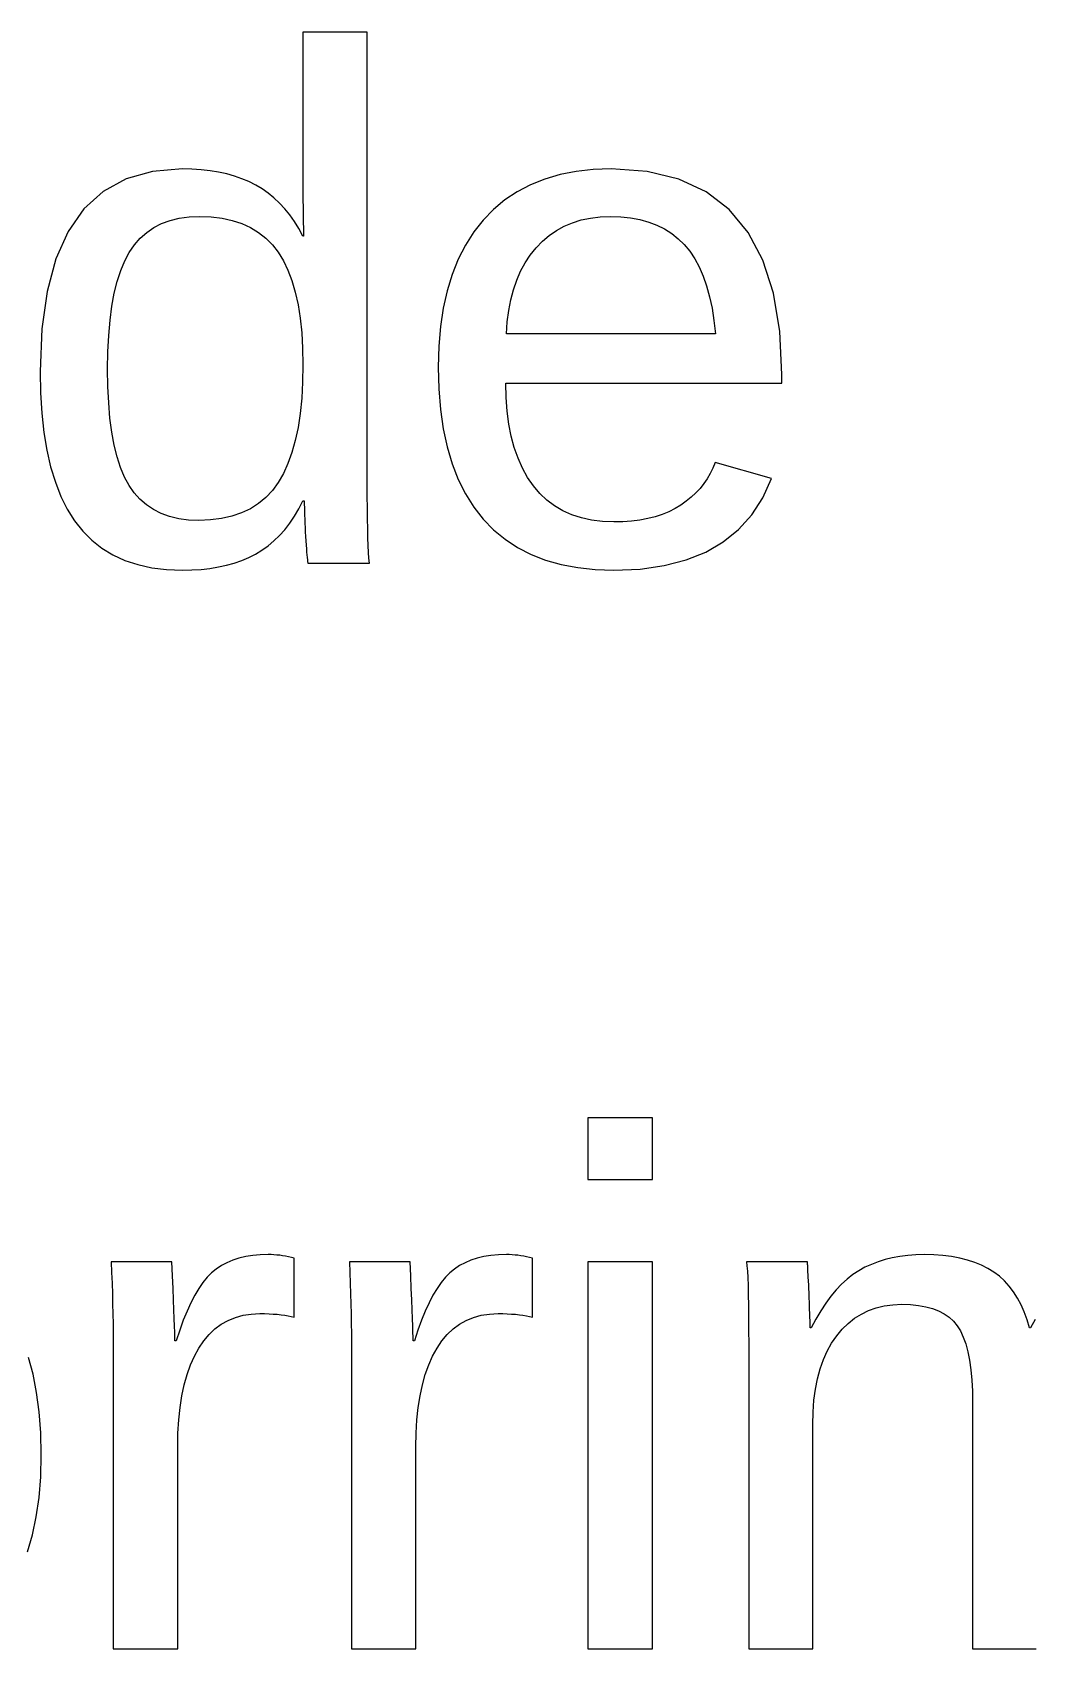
# Model space of a CAD drawing. Header units: metres. Extents: x 13 to 117, y 10 to 117.
# Drawn here: x 83.99 to 90.44, y 11 to 21.42 of the extents above; entities that cross this region are included whole.
import ezdxf

# ---------------------------------------------------------------- set-up
doc = ezdxf.new("R2010")
doc.units = ezdxf.units.M

msp = doc.modelspace()

# ---------------------------------------------------------------- linework, layer by layer
for p, q in [((86.1515, 21.4216), (85.7365, 21.4216)), ((85.7365, 21.4216), (85.7365, 20.3863)), ((86.1515, 18.5141), (86.1515, 21.4216)), ((84.9595, 20.5408), (84.7669, 20.5247)), ((85.0214, 20.5395), (84.9595, 20.5408)), ((85.0809, 20.5357), (85.0214, 20.5395)), ((85.1381, 20.5293), (85.0809, 20.5357)), ((87.6085, 20.5367), (87.4983, 20.5245)), ((87.7248, 20.5408), (87.6085, 20.5367)), ((87.9556, 20.5244), (87.7248, 20.5408)), ((84.597, 20.4763), (84.4497, 20.3958)), ((84.7669, 20.5247), (84.597, 20.4763)), ((85.1929, 20.5203), (85.1381, 20.5293)), ((85.2454, 20.5088), (85.1929, 20.5203)), ((85.2956, 20.4947), (85.2454, 20.5088)), ((85.3435, 20.478), (85.2956, 20.4947)), ((85.389, 20.4588), (85.3435, 20.478)), ((85.4321, 20.437), (85.389, 20.4588)), ((85.4733, 20.4124), (85.4321, 20.437)), ((87.2044, 20.439), (87.1187, 20.3942)), ((87.2963, 20.4756), (87.2044, 20.439)), ((87.3942, 20.5042), (87.2963, 20.4756)), ((87.4983, 20.5245), (87.3942, 20.5042)), ((88.1593, 20.4753), (87.9556, 20.5244)), ((88.3358, 20.3935), (88.1593, 20.4753)), ((84.4497, 20.3958), (84.3251, 20.283)), ((85.5125, 20.3849), (85.4733, 20.4124)), ((85.55, 20.3543), (85.5125, 20.3849)), ((85.5856, 20.3207), (85.55, 20.3543)), ((85.7365, 20.3863), (85.7411, 20.1073)), ((87.0391, 20.3413), (86.9656, 20.2803)), ((87.1187, 20.3942), (87.0391, 20.3413)), ((88.4852, 20.2789), (88.3358, 20.3935)), ((84.3251, 20.283), (84.2231, 20.138)), ((84.8805, 20.2084), (84.9394, 20.2227)), ((84.9394, 20.2227), (85.0027, 20.2313)), ((85.0027, 20.2313), (85.0702, 20.2341)), ((85.0702, 20.2341), (85.1452, 20.2313)), ((85.1452, 20.2313), (85.2156, 20.2227)), ((85.2156, 20.2227), (85.2813, 20.2085)), ((85.6195, 20.284), (85.5856, 20.3207)), ((85.6515, 20.2444), (85.6195, 20.284)), ((85.6816, 20.2017), (85.6515, 20.2444)), ((86.9656, 20.2803), (86.8982, 20.2111)), ((87.5305, 20.2117), (87.5899, 20.2242)), ((87.5899, 20.2242), (87.6523, 20.2316)), ((87.6523, 20.2316), (87.7179, 20.2341)), ((87.7179, 20.2341), (87.7853, 20.2319)), ((87.7853, 20.2319), (87.8491, 20.2252)), ((87.8491, 20.2252), (87.9093, 20.214)), ((88.6074, 20.1316), (88.4852, 20.2789)), ((84.2231, 20.138), (84.1438, 19.9608)), ((84.6877, 20.094), (84.7295, 20.1311)), ((84.7295, 20.1311), (84.7755, 20.1626)), ((84.7755, 20.1626), (84.8259, 20.1884)), ((84.8259, 20.1884), (84.8805, 20.2084)), ((85.2813, 20.2085), (85.3423, 20.1886)), ((85.3423, 20.1886), (85.3987, 20.163)), ((85.3987, 20.163), (85.4504, 20.1317)), ((85.4504, 20.1317), (85.4974, 20.0947)), ((85.71, 20.1561), (85.6816, 20.2017)), ((85.7365, 20.1073), (85.71, 20.1561)), ((86.8375, 20.1343), (86.7839, 20.0503)), ((86.8982, 20.2111), (86.8375, 20.1343)), ((87.3241, 20.1121), (87.371, 20.1445)), ((87.371, 20.1445), (87.4211, 20.1719)), ((87.4211, 20.1719), (87.4742, 20.1943)), ((87.4742, 20.1943), (87.5305, 20.2117)), ((87.9093, 20.214), (87.9659, 20.1984)), ((87.9659, 20.1984), (88.0189, 20.1783)), ((88.0189, 20.1783), (88.0683, 20.1537)), ((88.0683, 20.1537), (88.1142, 20.1246)), ((88.1142, 20.1246), (88.1565, 20.0911)), ((88.7024, 19.9516), (88.6074, 20.1316)), ((84.6171, 20.0024), (84.6503, 20.0511)), ((84.6503, 20.0511), (84.6877, 20.094)), ((85.4974, 20.0947), (85.5397, 20.052)), ((85.5397, 20.052), (85.5774, 20.0036)), ((85.7411, 20.1073), (85.7365, 20.1073)), ((86.7839, 20.0503), (86.7375, 19.9593)), ((87.2023, 19.9857), (87.2395, 20.0324)), ((87.2395, 20.0324), (87.2802, 20.0747)), ((87.2802, 20.0747), (87.3241, 20.1121)), ((88.1565, 20.0911), (88.1951, 20.0531)), ((88.1951, 20.0531), (88.2304, 20.0103)), ((88.2304, 20.0103), (88.2624, 19.9622)), ((84.1438, 19.9608), (84.0872, 19.7514)), ((84.562, 19.8851), (84.5878, 19.9474)), ((84.5878, 19.9474), (84.6171, 20.0024)), ((85.5774, 20.0036), (85.6108, 19.9491)), ((85.6108, 19.9491), (85.6403, 19.888)), ((86.7375, 19.9593), (86.6982, 19.8611)), ((87.14, 19.8811), (87.1691, 19.9353)), ((87.1691, 19.9353), (87.2023, 19.9857)), ((88.2624, 19.9622), (88.2912, 19.9088)), ((88.2912, 19.9088), (88.3168, 19.8501)), ((88.7703, 19.7388), (88.7024, 19.9516)), ((84.5207, 19.7393), (84.5396, 19.8158)), ((84.5396, 19.8158), (84.562, 19.8851)), ((85.6403, 19.888), (85.6658, 19.8204)), ((85.6658, 19.8204), (85.6874, 19.7463)), ((86.6982, 19.8611), (86.6661, 19.7558)), ((87.0937, 19.7616), (87.1148, 19.8232)), ((87.1148, 19.8232), (87.14, 19.8811)), ((88.3168, 19.8501), (88.339, 19.7862)), ((84.0872, 19.7514), (84.0532, 19.5097)), ((84.5052, 19.6557), (84.5207, 19.7393)), ((85.6874, 19.7463), (85.7051, 19.6656)), ((86.6661, 19.7558), (86.6411, 19.6434)), ((87.0766, 19.6963), (87.0937, 19.7616)), ((88.339, 19.7862), (88.3581, 19.7171)), ((88.3581, 19.7171), (88.3739, 19.6426)), ((88.811, 19.4933), (88.7703, 19.7388)), ((84.4931, 19.5649), (84.5052, 19.6557)), ((85.7051, 19.6656), (85.7188, 19.5783)), ((86.6411, 19.6434), (86.6232, 19.5239)), ((87.0544, 19.5544), (87.0634, 19.6272)), ((87.0634, 19.6272), (87.0766, 19.6963)), ((88.3739, 19.6426), (88.3864, 19.5629)), ((84.0532, 19.5097), (84.0419, 19.2358)), ((84.4845, 19.4669), (84.4931, 19.5649)), ((85.7188, 19.5783), (85.7287, 19.4845)), ((86.6232, 19.5239), (86.6125, 19.3972)), ((87.0493, 19.4779), (87.0544, 19.5544)), ((88.3864, 19.5629), (88.3957, 19.4779)), ((88.8246, 19.2151), (88.811, 19.4933)), ((84.4794, 19.3618), (84.4845, 19.4669)), ((85.7287, 19.4845), (85.7345, 19.3842)), ((85.7345, 19.3842), (85.7365, 19.2773)), ((86.6125, 19.3972), (86.6089, 19.2635)), ((88.3957, 19.4779), (87.0493, 19.4779)), ((84.4776, 19.2496), (84.4794, 19.3618)), ((84.0419, 19.2358), (84.0446, 19.0964)), ((84.4793, 19.137), (84.4776, 19.2496)), ((85.7365, 19.2773), (85.7345, 19.1664)), ((86.6089, 19.2635), (86.6125, 19.1229)), ((88.8246, 19.1597), (88.8246, 19.2151)), ((84.0446, 19.0964), (84.0529, 18.9651)), ((84.4845, 19.0317), (84.4793, 19.137)), ((85.7345, 19.1664), (85.7287, 19.0621)), ((86.6125, 19.1229), (86.6232, 18.9903)), ((87.0468, 19.0668), (87.0446, 19.1597)), ((87.0446, 19.1597), (88.8246, 19.1597)), ((84.493, 18.9338), (84.4845, 19.0317)), ((85.7287, 19.0621), (85.7188, 18.9645)), ((86.6232, 18.9903), (86.6411, 18.8656)), ((87.0534, 18.9788), (87.0468, 19.0668)), ((87.0644, 18.8956), (87.0534, 18.9788)), ((84.0529, 18.9651), (84.0666, 18.8418)), ((84.505, 18.8432), (84.493, 18.9338)), ((85.7051, 18.8736), (85.6874, 18.7893)), ((85.7188, 18.9645), (85.7051, 18.8736)), ((86.6411, 18.8656), (86.6661, 18.7488)), ((87.0797, 18.8172), (87.0644, 18.8956)), ((84.0666, 18.8418), (84.0858, 18.7266)), ((84.5203, 18.7599), (84.505, 18.8432)), ((84.5391, 18.684), (84.5203, 18.7599)), ((85.6874, 18.7893), (85.6658, 18.7117)), ((87.0994, 18.7437), (87.0797, 18.8172)), ((84.0858, 18.7266), (84.1105, 18.6196)), ((84.5613, 18.6154), (84.5391, 18.684)), ((85.6658, 18.7117), (85.6403, 18.6407)), ((86.6661, 18.7488), (86.6982, 18.64)), ((87.1236, 18.675), (87.0994, 18.7437)), ((87.152, 18.6112), (87.1236, 18.675)), ((84.1105, 18.6196), (84.1408, 18.5206)), ((84.5869, 18.5542), (84.5613, 18.6154)), ((84.616, 18.5003), (84.5869, 18.5542)), ((85.6108, 18.5764), (85.5774, 18.5188)), ((85.6403, 18.6407), (85.6108, 18.5764)), ((86.6982, 18.64), (86.7375, 18.539)), ((87.1849, 18.5522), (87.152, 18.6112)), ((87.2222, 18.498), (87.1849, 18.5522)), ((88.3627, 18.5769), (88.3434, 18.5436)), ((88.3793, 18.6117), (88.3627, 18.5769)), ((88.3935, 18.6479), (88.3793, 18.6117)), ((88.7577, 18.5441), (88.3935, 18.6479)), ((84.1408, 18.5206), (84.1765, 18.4296)), ((84.6488, 18.4529), (84.616, 18.5003)), ((84.686, 18.411), (84.6488, 18.4529)), ((85.5397, 18.4675), (85.4972, 18.4222)), ((85.5774, 18.5188), (85.5397, 18.4675)), ((86.1517, 18.4308), (86.1515, 18.5141)), ((86.7375, 18.539), (86.7839, 18.4459)), ((87.2636, 18.4491), (87.2222, 18.498)), ((87.3092, 18.406), (87.2636, 18.4491)), ((88.27, 18.4521), (88.2403, 18.4245)), ((88.297, 18.4812), (88.27, 18.4521)), ((88.3215, 18.5117), (88.297, 18.4812)), ((88.3434, 18.5436), (88.3215, 18.5117)), ((88.701, 18.4203), (88.7577, 18.5441)), ((84.1765, 18.4296), (84.2177, 18.3468)), ((84.2177, 18.3468), (84.2644, 18.2721)), ((84.7274, 18.3748), (84.686, 18.411)), ((84.7731, 18.3441), (84.7274, 18.3748)), ((84.8231, 18.319), (84.7731, 18.3441)), ((85.3978, 18.3498), (85.3409, 18.3226)), ((85.4498, 18.383), (85.3978, 18.3498)), ((85.4972, 18.4222), (85.4498, 18.383)), ((85.6816, 18.3013), (85.71, 18.3495)), ((85.71, 18.3495), (85.7365, 18.4012)), ((85.7365, 18.4012), (85.7457, 18.4012)), ((85.7457, 18.4012), (85.7458, 18.3792)), ((85.7458, 18.3792), (85.7461, 18.3563)), ((85.7461, 18.3563), (85.7466, 18.3325)), ((86.1522, 18.3541), (86.1517, 18.4308)), ((86.1531, 18.2838), (86.1522, 18.3541)), ((86.7839, 18.4459), (86.8375, 18.3608)), ((86.8375, 18.3608), (86.8982, 18.2836)), ((87.3587, 18.3686), (87.3092, 18.406)), ((87.4123, 18.337), (87.3587, 18.3686)), ((88.1358, 18.3507), (88.0957, 18.3307)), ((88.1732, 18.3735), (88.1358, 18.3507)), ((88.2081, 18.3983), (88.1732, 18.3735)), ((88.2403, 18.4245), (88.2081, 18.3983)), ((88.6302, 18.3109), (88.701, 18.4203)), ((84.2644, 18.2721), (84.3169, 18.2053)), ((84.8773, 18.2995), (84.8231, 18.319)), ((84.9358, 18.2855), (84.8773, 18.2995)), ((84.9986, 18.2772), (84.9358, 18.2855)), ((85.0656, 18.2744), (84.9986, 18.2772)), ((85.1416, 18.2774), (85.0656, 18.2744)), ((85.2128, 18.2864), (85.1416, 18.2774)), ((85.2792, 18.3015), (85.2128, 18.2864)), ((85.3409, 18.3226), (85.2792, 18.3015)), ((85.6192, 18.2149), (85.6513, 18.2564)), ((85.6513, 18.2564), (85.6816, 18.3013)), ((85.7466, 18.3325), (85.7473, 18.3078)), ((85.7473, 18.3078), (85.7482, 18.2822)), ((85.7482, 18.2822), (85.7493, 18.2557)), ((85.7493, 18.2557), (85.7506, 18.2282)), ((86.1543, 18.2202), (86.1531, 18.2838)), ((86.8982, 18.2836), (86.9658, 18.2144)), ((87.47, 18.3111), (87.4123, 18.337)), ((87.5316, 18.291), (87.47, 18.3111)), ((87.5974, 18.2766), (87.5316, 18.291)), ((87.6672, 18.268), (87.5974, 18.2766)), ((87.741, 18.2651), (87.6672, 18.268)), ((87.7996, 18.2665), (87.741, 18.2651)), ((87.8556, 18.2705), (87.7996, 18.2665)), ((87.9089, 18.2772), (87.8556, 18.2705)), ((87.9596, 18.2865), (87.9089, 18.2772)), ((88.0076, 18.2986), (87.9596, 18.2865)), ((88.053, 18.3133), (88.0076, 18.2986)), ((88.0957, 18.3307), (88.053, 18.3133)), ((88.5454, 18.2162), (88.6302, 18.3109)), ((84.3169, 18.2053), (84.3756, 18.1464)), ((84.3756, 18.1464), (84.4405, 18.0953)), ((85.5118, 18.1105), (85.5495, 18.1419)), ((85.5495, 18.1419), (85.5853, 18.1767)), ((85.5853, 18.1767), (85.6192, 18.2149)), ((85.7506, 18.2282), (85.7521, 18.1999)), ((85.7521, 18.1999), (85.7538, 18.1706)), ((85.7538, 18.1706), (85.7556, 18.1421)), ((85.7556, 18.1421), (85.7573, 18.116)), ((86.1558, 18.163), (86.1543, 18.2202)), ((86.1577, 18.1125), (86.1558, 18.163)), ((86.9658, 18.2144), (87.0399, 18.1533)), ((87.0399, 18.1533), (87.1205, 18.1004)), ((88.3335, 18.0705), (88.4465, 18.1361)), ((88.4465, 18.1361), (88.5454, 18.2162)), ((84.4405, 18.0953), (84.5116, 18.0521)), ((84.5116, 18.0521), (84.5888, 18.0167)), ((85.342, 18.0166), (85.3876, 18.0359)), ((85.3876, 18.0359), (85.431, 18.0576)), ((85.431, 18.0576), (85.4723, 18.0824)), ((85.4723, 18.0824), (85.5118, 18.1105)), ((85.7573, 18.116), (85.759, 18.0922)), ((85.759, 18.0922), (85.7607, 18.0709)), ((85.7607, 18.0709), (85.7624, 18.0519)), ((85.7624, 18.0519), (85.764, 18.0353)), ((85.764, 18.0353), (85.7657, 18.0212)), ((86.1599, 18.0684), (86.1577, 18.1125)), ((86.1624, 18.0309), (86.1599, 18.0684)), ((86.1654, 18), (86.1624, 18.0309)), ((87.1205, 18.1004), (87.2076, 18.0556)), ((87.2076, 18.0556), (87.3012, 18.019)), ((88.2064, 18.0195), (88.3335, 18.0705)), ((84.5888, 18.0167), (84.6722, 17.9893)), ((84.6722, 17.9893), (84.7618, 17.9696)), ((84.7618, 17.9696), (84.8576, 17.9578)), ((84.8576, 17.9578), (84.9595, 17.9539)), ((84.9595, 17.9539), (85.0209, 17.9552)), ((85.0209, 17.9552), (85.08, 17.959)), ((85.08, 17.959), (85.1369, 17.9654)), ((85.1369, 17.9654), (85.1915, 17.9744)), ((85.1915, 17.9744), (85.2439, 17.9859)), ((85.2439, 17.9859), (85.2941, 18)), ((85.2941, 18), (85.342, 18.0166)), ((85.7657, 18.0212), (85.7672, 18.0094)), ((85.7672, 18.0094), (85.7688, 18)), ((85.7688, 18), (86.1654, 18)), ((87.3012, 18.019), (87.4014, 17.9905)), ((87.4014, 17.9905), (87.5081, 17.9702)), ((87.5081, 17.9702), (87.6213, 17.958)), ((87.6213, 17.958), (87.741, 17.9539)), ((87.741, 17.9539), (87.9102, 17.9612)), ((87.9102, 17.9612), (88.0653, 17.983)), ((88.0653, 17.983), (88.2064, 18.0195)), ((87.9892, 14.4216), (87.5742, 14.4216)), ((87.5742, 14.4216), (87.5742, 14.025)), ((87.9892, 14.025), (87.9892, 14.4216)), ((87.5742, 14.025), (87.9892, 14.025)), ((84.8925, 13.4947), (84.5006, 13.4947)), ((84.5006, 13.4947), (84.5035, 13.4247)), ((84.8964, 13.4046), (84.8925, 13.4947)), ((85.1784, 13.4479), (85.1484, 13.4232)), ((85.211, 13.4697), (85.1784, 13.4479)), ((85.2463, 13.4885), (85.211, 13.4697)), ((85.2841, 13.5045), (85.2463, 13.4885)), ((85.3246, 13.5175), (85.2841, 13.5045)), ((85.3677, 13.5277), (85.3246, 13.5175)), ((85.4134, 13.535), (85.3677, 13.5277)), ((85.4618, 13.5393), (85.4134, 13.535)), ((85.5127, 13.5408), (85.4618, 13.5393)), ((85.5312, 13.5405), (85.5127, 13.5408)), ((85.5497, 13.5396), (85.5312, 13.5405)), ((85.5683, 13.5382), (85.5497, 13.5396)), ((85.5869, 13.5362), (85.5683, 13.5382)), ((85.6057, 13.5337), (85.5869, 13.5362)), ((85.6244, 13.5305), (85.6057, 13.5337)), ((85.6432, 13.5268), (85.6244, 13.5305)), ((85.6621, 13.5226), (85.6432, 13.5268)), ((85.681, 13.5177), (85.6621, 13.5226)), ((85.681, 13.1373), (85.681, 13.5177)), ((86.4282, 13.4947), (86.0362, 13.4947)), ((86.0362, 13.4947), (86.0391, 13.4247)), ((86.4321, 13.4046), (86.4282, 13.4947)), ((86.7141, 13.4479), (86.6841, 13.4232)), ((86.7467, 13.4697), (86.7141, 13.4479)), ((86.782, 13.4885), (86.7467, 13.4697)), ((86.8198, 13.5045), (86.782, 13.4885)), ((86.8603, 13.5175), (86.8198, 13.5045)), ((86.9034, 13.5277), (86.8603, 13.5175)), ((86.9491, 13.535), (86.9034, 13.5277)), ((86.9974, 13.5393), (86.9491, 13.535)), ((87.0484, 13.5408), (86.9974, 13.5393)), ((87.0669, 13.5405), (87.0484, 13.5408)), ((87.0854, 13.5396), (87.0669, 13.5405)), ((87.104, 13.5382), (87.0854, 13.5396)), ((87.1226, 13.5362), (87.104, 13.5382)), ((87.1413, 13.5337), (87.1226, 13.5362)), ((87.1601, 13.5305), (87.1413, 13.5337)), ((87.1789, 13.5268), (87.1601, 13.5305)), ((87.1978, 13.5226), (87.1789, 13.5268)), ((87.2167, 13.5177), (87.1978, 13.5226)), ((87.2167, 13.1373), (87.2167, 13.5177)), ((87.9892, 13.4947), (87.5742, 13.4947)), ((87.5742, 13.4947), (87.5742, 11)), ((87.9892, 11), (87.9892, 13.4947)), ((88.9884, 13.4947), (88.5965, 13.4947)), ((88.5965, 13.4947), (88.5994, 13.469)), ((88.5994, 13.469), (88.6019, 13.4349)), ((88.9889, 13.4916), (88.9884, 13.4947)), ((88.9894, 13.4876), (88.9889, 13.4916)), ((88.9899, 13.4826), (88.9894, 13.4876)), ((88.9904, 13.4767), (88.9899, 13.4826)), ((88.991, 13.4698), (88.9904, 13.4767)), ((88.9915, 13.4619), (88.991, 13.4698)), ((88.992, 13.453), (88.9915, 13.4619)), ((88.9925, 13.4432), (88.992, 13.453)), ((89.3598, 13.4588), (89.3204, 13.437)), ((89.401, 13.478), (89.3598, 13.4588)), ((89.4442, 13.4947), (89.401, 13.478)), ((89.4892, 13.5088), (89.4442, 13.4947)), ((89.536, 13.5203), (89.4892, 13.5088)), ((89.5848, 13.5293), (89.536, 13.5203)), ((89.6354, 13.5357), (89.5848, 13.5293)), ((89.6879, 13.5395), (89.6354, 13.5357)), ((89.7423, 13.5408), (89.6879, 13.5395)), ((89.8039, 13.5394), (89.7423, 13.5408)), ((89.8625, 13.5352), (89.8039, 13.5394)), ((89.9182, 13.5282), (89.8625, 13.5352)), ((89.971, 13.5185), (89.9182, 13.5282)), ((90.0208, 13.5059), (89.971, 13.5185)), ((90.0677, 13.4906), (90.0208, 13.5059)), ((90.1116, 13.4724), (90.0677, 13.4906)), ((90.1527, 13.4515), (90.1116, 13.4724)), ((90.1908, 13.4278), (90.1527, 13.4515)), ((84.5035, 13.4247), (84.506, 13.356)), ((84.506, 13.356), (84.5082, 13.2887)), ((84.8998, 13.3229), (84.8964, 13.4046)), ((85.0925, 13.3609), (85.0657, 13.3223)), ((85.1201, 13.3946), (85.0925, 13.3609)), ((85.1484, 13.4232), (85.1201, 13.3946)), ((86.0391, 13.4247), (86.0417, 13.356)), ((86.0417, 13.356), (86.0439, 13.2887)), ((86.4355, 13.3229), (86.4321, 13.4046)), ((86.6282, 13.3609), (86.6013, 13.3223)), ((86.6558, 13.3946), (86.6282, 13.3609)), ((86.6841, 13.4232), (86.6558, 13.3946)), ((88.6019, 13.4349), (88.6041, 13.3925)), ((88.6041, 13.3925), (88.606, 13.3416)), ((88.606, 13.3416), (88.6075, 13.2825)), ((88.9947, 13.3969), (88.9925, 13.4432)), ((88.9973, 13.3444), (88.9947, 13.3969)), ((88.9988, 13.316), (88.9973, 13.3444)), ((89.2095, 13.3499), (89.1745, 13.3129)), ((89.2455, 13.3829), (89.2095, 13.3499)), ((89.2825, 13.412), (89.2455, 13.3829)), ((89.3204, 13.437), (89.2825, 13.412)), ((90.2262, 13.401), (90.1908, 13.4278)), ((90.2591, 13.371), (90.2262, 13.401)), ((90.2895, 13.3376), (90.2591, 13.371)), ((84.5082, 13.2887), (84.5101, 13.2228)), ((84.9028, 13.2495), (84.8998, 13.3229)), ((84.9053, 13.1845), (84.9028, 13.2495)), ((85.0396, 13.2786), (85.0142, 13.2299)), ((85.0657, 13.3223), (85.0396, 13.2786)), ((86.0439, 13.2887), (86.0458, 13.2228)), ((86.4384, 13.2495), (86.4355, 13.3229)), ((86.4409, 13.1845), (86.4384, 13.2495)), ((86.5752, 13.2786), (86.5499, 13.2299)), ((86.6013, 13.3223), (86.5752, 13.2786)), ((88.6075, 13.2825), (88.6087, 13.2149)), ((88.9996, 13.2999), (88.9988, 13.316)), ((89.0004, 13.281), (88.9996, 13.2999)), ((89.0012, 13.2592), (89.0004, 13.281)), ((89.0021, 13.2346), (89.0012, 13.2592)), ((89.1404, 13.2719), (89.1073, 13.227)), ((89.1745, 13.3129), (89.1404, 13.2719)), ((90.3175, 13.301), (90.2895, 13.3376)), ((90.343, 13.261), (90.3175, 13.301)), ((90.366, 13.2178), (90.343, 13.261)), ((84.5101, 13.2228), (84.5116, 13.1582)), ((84.5116, 13.1582), (84.5128, 13.095)), ((84.9073, 13.1279), (84.9053, 13.1845)), ((84.9896, 13.1763), (84.9657, 13.1176)), ((85.0142, 13.2299), (84.9896, 13.1763)), ((85.2543, 13.1164), (85.3011, 13.1356)), ((85.3011, 13.1356), (85.351, 13.1494)), ((85.351, 13.1494), (85.4038, 13.1576)), ((85.4038, 13.1576), (85.4597, 13.1604)), ((85.4597, 13.1604), (85.4898, 13.1601)), ((85.4898, 13.1601), (85.5184, 13.1592)), ((85.5184, 13.1592), (85.5458, 13.1578)), ((85.5458, 13.1578), (85.5717, 13.1558)), ((85.5717, 13.1558), (85.5963, 13.1532)), ((85.5963, 13.1532), (85.6196, 13.1501)), ((85.6196, 13.1501), (85.6414, 13.1464)), ((85.6414, 13.1464), (85.6619, 13.1421)), ((85.6619, 13.1421), (85.681, 13.1373)), ((86.0458, 13.2228), (86.0473, 13.1582)), ((86.0473, 13.1582), (86.0485, 13.095)), ((86.443, 13.1279), (86.4409, 13.1845)), ((86.5253, 13.1763), (86.5014, 13.1176)), ((86.5499, 13.2299), (86.5253, 13.1763)), ((86.79, 13.1164), (86.8368, 13.1356)), ((86.8368, 13.1356), (86.8866, 13.1494)), ((86.8866, 13.1494), (86.9395, 13.1576)), ((86.9395, 13.1576), (86.9954, 13.1604)), ((86.9954, 13.1604), (87.0254, 13.1601)), ((87.0254, 13.1601), (87.0541, 13.1592)), ((87.0541, 13.1592), (87.0815, 13.1578)), ((87.0815, 13.1578), (87.1074, 13.1558)), ((87.1074, 13.1558), (87.132, 13.1532)), ((87.132, 13.1532), (87.1552, 13.1501)), ((87.1552, 13.1501), (87.1771, 13.1464)), ((87.1771, 13.1464), (87.1976, 13.1421)), ((87.1976, 13.1421), (87.2167, 13.1373)), ((88.6087, 13.2149), (88.6096, 13.139)), ((88.6096, 13.139), (88.6101, 13.0547)), ((89.003, 13.207), (89.0021, 13.2346)), ((89.0049, 13.1433), (89.003, 13.207)), ((89.0058, 13.1072), (89.0049, 13.1433)), ((89.0751, 13.178), (89.044, 13.1251)), ((89.1073, 13.227), (89.0751, 13.178)), ((89.2928, 13.1301), (89.3366, 13.1577)), ((89.3366, 13.1577), (89.3833, 13.1802)), ((89.3833, 13.1802), (89.4326, 13.1978)), ((89.4326, 13.1978), (89.4847, 13.2103)), ((89.4847, 13.2103), (89.5395, 13.2178)), ((89.5395, 13.2178), (89.5971, 13.2203)), ((89.5971, 13.2203), (89.6525, 13.2186)), ((89.6525, 13.2186), (89.704, 13.2135)), ((89.704, 13.2135), (89.7516, 13.2049)), ((89.7516, 13.2049), (89.7952, 13.193)), ((89.7952, 13.193), (89.8349, 13.1776)), ((89.8349, 13.1776), (89.8707, 13.1588)), ((89.8707, 13.1588), (89.9025, 13.1366)), ((89.9025, 13.1366), (89.9305, 13.111)), ((90.3866, 13.1712), (90.366, 13.2178)), ((90.4046, 13.1213), (90.3866, 13.1712)), ((84.5128, 13.095), (84.5137, 13.0332)), ((84.5137, 13.0332), (84.5142, 12.9727)), ((84.9089, 13.0797), (84.9073, 13.1279)), ((84.91, 13.0398), (84.9089, 13.0797)), ((84.9107, 13.0083), (84.91, 13.0398)), ((84.9426, 13.0539), (84.9202, 12.9852)), ((84.9657, 13.1176), (84.9426, 13.0539)), ((85.1319, 13.0258), (85.1697, 13.0615)), ((85.1697, 13.0615), (85.2105, 13.0917)), ((85.2105, 13.0917), (85.2543, 13.1164)), ((86.0485, 13.095), (86.0494, 13.0332)), ((86.0494, 13.0332), (86.0499, 12.9727)), ((86.4446, 13.0797), (86.443, 13.1279)), ((86.4457, 13.0398), (86.4446, 13.0797)), ((86.4464, 13.0083), (86.4457, 13.0398)), ((86.4782, 13.0539), (86.4558, 12.9852)), ((86.5014, 13.1176), (86.4782, 13.0539)), ((86.6676, 13.0258), (86.7054, 13.0615)), ((86.7054, 13.0615), (86.7462, 13.0917)), ((86.7462, 13.0917), (86.79, 13.1164)), ((88.6101, 13.0547), (88.6103, 12.9621)), ((89.0069, 13.0681), (89.0058, 13.1072)), ((89.0138, 13.0681), (89.0069, 13.0681)), ((89.044, 13.1251), (89.0138, 13.0681)), ((89.1775, 13.0174), (89.2132, 13.06)), ((89.2132, 13.06), (89.2516, 13.0975)), ((89.2516, 13.0975), (89.2928, 13.1301)), ((89.9305, 13.111), (89.9545, 13.082)), ((89.9545, 13.082), (89.9753, 13.0484)), ((89.9753, 13.0484), (89.9936, 13.0094)), ((90.4202, 13.0681), (90.4046, 13.1213)), ((90.4271, 13.0681), (90.4202, 13.0681)), ((90.4565, 13.1223), (90.4271, 13.0681)), ((84.5142, 12.9727), (84.5144, 12.9137)), ((84.9109, 12.9852), (84.9107, 13.0083)), ((84.9202, 12.9852), (84.9109, 12.9852)), ((85.0369, 12.886), (85.0654, 12.9379)), ((85.0654, 12.9379), (85.0972, 12.9846)), ((85.0972, 12.9846), (85.1319, 13.0258)), ((86.0499, 12.9727), (86.05, 12.9137)), ((86.4466, 12.9852), (86.4464, 13.0083)), ((86.4558, 12.9852), (86.4466, 12.9852)), ((86.5726, 12.886), (86.6011, 12.9379)), ((86.6011, 12.9379), (86.6329, 12.9846)), ((86.6329, 12.9846), (86.6676, 13.0258)), ((88.6103, 12.9621), (88.6103, 11)), ((89.1164, 12.919), (89.1451, 12.9702)), ((89.1451, 12.9702), (89.1775, 13.0174)), ((89.9936, 13.0094), (90.0095, 12.9649)), ((90.0095, 12.9649), (90.023, 12.9148)), ((83.9968, 12.7693), (83.9668, 12.8778)), ((84.5144, 12.9137), (84.5144, 11)), ((84.9899, 12.7682), (85.0117, 12.8295)), ((85.0117, 12.8295), (85.0369, 12.886)), ((86.05, 12.9137), (86.05, 11)), ((86.5255, 12.7682), (86.5474, 12.8295)), ((86.5474, 12.8295), (86.5726, 12.886)), ((89.0707, 12.8042), (89.0916, 12.8637)), ((89.0916, 12.8637), (89.1164, 12.919)), ((90.023, 12.9148), (90.034, 12.8592)), ((90.034, 12.8592), (90.0426, 12.7981)), ((84.0201, 12.6522), (83.9968, 12.7693)), ((84.9714, 12.7021), (84.9899, 12.7682)), ((86.5071, 12.7021), (86.5255, 12.7682)), ((89.0402, 12.6731), (89.0535, 12.7407)), ((89.0535, 12.7407), (89.0707, 12.8042)), ((90.0426, 12.7981), (90.0487, 12.7315)), ((90.0487, 12.7315), (90.0524, 12.6593)), ((84.0368, 12.5266), (84.0201, 12.6522)), ((84.9445, 12.5556), (84.9563, 12.6312)), ((84.9563, 12.6312), (84.9714, 12.7021)), ((86.4802, 12.5556), (86.492, 12.6312)), ((86.492, 12.6312), (86.5071, 12.7021)), ((89.0306, 12.6014), (89.0402, 12.6731)), ((90.0524, 12.6593), (90.0536, 12.5816)), ((84.0468, 12.3924), (84.0368, 12.5266)), ((84.9361, 12.4753), (84.9445, 12.5556)), ((86.4718, 12.4753), (86.4802, 12.5556)), ((89.023, 12.4456), (89.0249, 12.5255)), ((89.0249, 12.5255), (89.0306, 12.6014)), ((90.0536, 12.5816), (90.0536, 11)), ((84.9311, 12.3902), (84.9361, 12.4753)), ((86.4668, 12.3902), (86.4718, 12.4753)), ((89.023, 11), (89.023, 12.4456)), ((84.0501, 12.2496), (84.0468, 12.3924)), ((84.9294, 12.3004), (84.9311, 12.3902)), ((84.9294, 11), (84.9294, 12.3004)), ((86.4651, 12.3004), (86.4668, 12.3902)), ((86.4651, 11), (86.4651, 12.3004)), ((84.0466, 12.1082), (84.0501, 12.2496)), ((84.0359, 11.9751), (84.0466, 12.1082)), ((84.0181, 11.8503), (84.0359, 11.9751)), ((83.9932, 11.7336), (84.0181, 11.8503)), ((83.9612, 11.6253), (83.9932, 11.7336)), ((84.5144, 11), (84.9294, 11)), ((86.05, 11), (86.4651, 11)), ((87.5742, 11), (87.9892, 11)), ((88.6103, 11), (89.023, 11)), ((90.0536, 11), (90.464, 11))]:
    msp.add_line(p, q)

doc.saveas('drawing.dxf')
